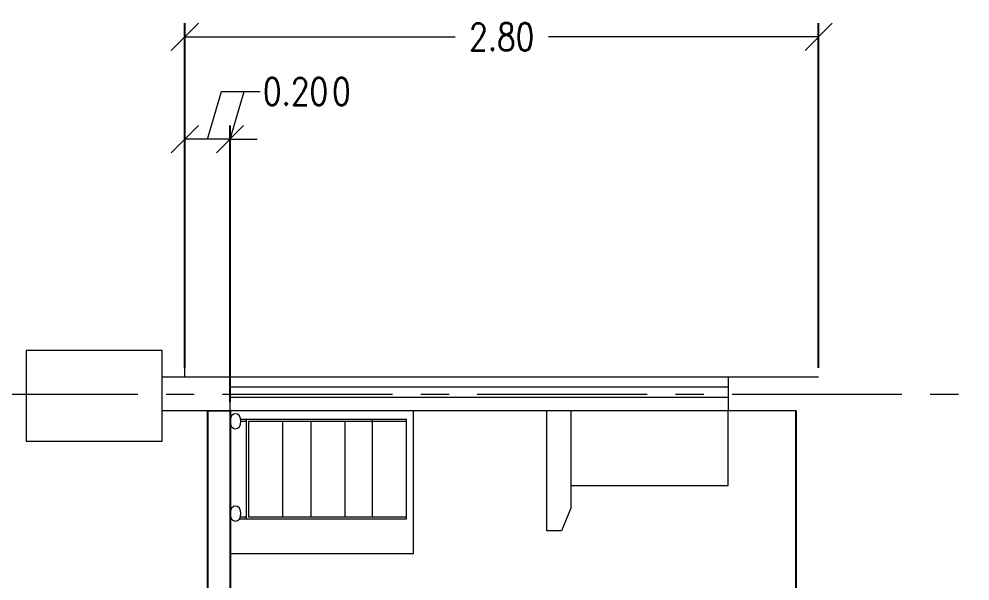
# Model space of a CAD drawing. Header units: metres. Extents: x -1.5 to 23.8, y -25.4 to 20.7.
# Drawn here: x 16.968 to 21.168, y 5.099 to 7.579 of the extents above; entities that cross this region are included whole.
import ezdxf

# ---------------------------------------------------------------- set-up
doc = ezdxf.new("R2010")
doc.units = ezdxf.units.M
doc.linetypes.add('CENTER2', pattern=[1.125, 0.75, -0.125, 0.125, -0.125])
for name, color, linetype, lineweight in [('A-ANNO-DIMS', 3, 'Continuous', 15), ('A-ANNO-SYMB', 6, 'Continuous', 18), ('A-SECT B-MCUT', 255, 'Continuous', 20)]:
    doc.layers.add(name, color=color, linetype=linetype, lineweight=lineweight)
doc.layers.add('A-FURN', color=1, linetype='Continuous', lineweight=9, transparency=0.25)
doc.styles.add('E-ROMANS', font='romans.shx', dxfattribs={"width": 0.8})
doc.dimstyles.new('E-0100_TICK_12', dxfattribs={"dimscale": 0.001, "dimtxt": 120, "dimasz": 120, "dimexe": 60, "dimexo": 40, "dimgap": 60, "dimtad": 0, "dimzin": 0, "dimdsep": 46, "dimtxsty": 'E-ROMANS', "dimblk": 'OBLIQUE', "dimcen": 60, "dimclrd": 256, "dimclre": 256, "dimclrt": 256, "dimadec": 0, "dimazin": 0, "dimtfac": 1, "dimtmove": 1, "dimatfit": 3, "dimldrblk": 'OPEN90', "dimfxl": 1, "dimtfill": 1, "dimtolj": 1, "dimtzin": 0, "dimlwd": -1, "dimarcsym": 0})

# ---------------------------------------------------------------- blocks, each defined once
blk = doc.blocks.new('_Oblique')
at = {"color": 0, "linetype": 'ByBlock', "lineweight": -2}
blk.add_line((-0.5, -0.5), (0.5, 0.5), dxfattribs=at)
blk = doc.blocks.new('*D7')
at = {"layer": 'A-ANNO-DIMS', "lineweight": -2, "transparency": 16777216}
for p, q in [((17.7, 6.04), (17.7, 7.56)), ((20.5, 6.04), (20.5, 7.56))]:
    blk.add_line(p, q, dxfattribs=at)
at = {"layer": 'A-ANNO-DIMS', "transparency": 16777216}
for p, q in [((17.7, 7.5), (18.8937, 7.5)), ((20.5, 7.5), (19.3063, 7.5))]:
    blk.add_line(p, q, dxfattribs=at)
at = {"layer": 'A-ANNO-DIMS', "transparency": 16777216, "xscale": 0.12, "yscale": 0.12, "zscale": 0.12, "rotation": 180}
blk.add_blockref('_Oblique', (17.7, 7.5), dxfattribs=at)
at = {"layer": 'A-ANNO-DIMS', "transparency": 16777216, "xscale": 0.12, "yscale": 0.12, "zscale": 0.12}
blk.add_blockref('_Oblique', (20.5, 7.5), dxfattribs=at)
at = {"layer": 'A-ANNO-DIMS', "transparency": 16777216, "insert": (19.1, 7.5), "char_height": 0.12, "attachment_point": 5, "style": 'E-ROMANS', "bg_fill": 3, "box_fill_scale": 1.1, "bg_fill_color": 256, "bg_fill_true_color": 13158600, "bg_fill_transparency": 0}
blk.add_mtext('\\A1;2.80', dxfattribs=at)
blk = doc.blocks.new('_Open90')
at = {"color": 0, "linetype": 'ByBlock', "lineweight": -2}
for p, q in [((-0.5, 0.5), (0, 0)), ((0, 0), (-1, 0)), ((0, 0), (-0.5, -0.5))]:
    blk.add_line(p, q, dxfattribs=at)
blk = doc.blocks.new('*D9')
at = {"layer": 'A-ANNO-DIMS', "transparency": 16777216}
for p, q in [((17.9, 7.0488), (17.963, 7.2588)), ((17.963, 7.2588), (18.083, 7.2588)), ((17.9, 7.0488), (17.78, 7.0488)), ((17.9, 7.0488), (18.02, 7.0488))]:
    blk.add_line(p, q, dxfattribs=at)
at = {"layer": 'A-ANNO-DIMS', "lineweight": -2, "transparency": 16777216}
for p in [(17.9, 5.89), (17.9, 6.04)]:
    blk.add_line(p, (17.9, 7.1088), dxfattribs=at)
at = {"layer": 'A-ANNO-DIMS', "transparency": 16777216, "xscale": 0.12, "yscale": 0.12, "zscale": 0.12}
blk.add_blockref('_Oblique', (17.9, 7.0488), dxfattribs=at)
at = {"layer": 'A-ANNO-DIMS', "transparency": 16777216, "xscale": 0.12, "yscale": 0.12, "zscale": 0.12, "rotation": 180}
blk.add_blockref('_Oblique', (17.9, 7.0488), dxfattribs=at)
at = {"layer": 'A-ANNO-DIMS', "transparency": 16777216, "insert": (18.2893, 7.2588), "char_height": 0.12, "attachment_point": 5, "style": 'E-ROMANS', "bg_fill": 3, "box_fill_scale": 1.1, "bg_fill_color": 256, "bg_fill_true_color": 13158600, "bg_fill_transparency": 0}
blk.add_mtext('\\A1;0.00', dxfattribs=at)
blk = doc.blocks.new('*D10')
at = {"layer": 'A-ANNO-DIMS', "transparency": 16777216}
for p, q in [((17.8, 7.0488), (17.863, 7.2588)), ((17.863, 7.2588), (17.983, 7.2588)), ((17.9, 7.0488), (17.7, 7.0488))]:
    blk.add_line(p, q, dxfattribs=at)
at = {"layer": 'A-ANNO-DIMS', "lineweight": -2, "transparency": 16777216}
for p, q in [((17.7, 6.04), (17.7, 7.1088)), ((17.9, 5.89), (17.9, 7.1088))]:
    blk.add_line(p, q, dxfattribs=at)
at = {"layer": 'A-ANNO-DIMS', "transparency": 16777216, "xscale": 0.12, "yscale": 0.12, "zscale": 0.12, "rotation": 180}
blk.add_blockref('_Oblique', (17.7, 7.0488), dxfattribs=at)
at = {"layer": 'A-ANNO-DIMS', "transparency": 16777216, "xscale": 0.12, "yscale": 0.12, "zscale": 0.12}
blk.add_blockref('_Oblique', (17.9, 7.0488), dxfattribs=at)
at = {"layer": 'A-ANNO-DIMS', "transparency": 16777216, "insert": (18.1893, 7.2588), "char_height": 0.12, "attachment_point": 5, "style": 'E-ROMANS', "bg_fill": 3, "box_fill_scale": 1.1, "bg_fill_color": 256, "bg_fill_true_color": 13158600, "bg_fill_transparency": 0}
blk.add_mtext('\\A1;0.20', dxfattribs=at)

msp = doc.modelspace()

# ---------------------------------------------------------------- hatches: boundary and pattern name
at = {"layer": 'A-SECT B-MCUT'}
h = msp.add_hatch(dxfattribs=at)
h.set_pattern_fill('ANGLE', color=256)
h.set_pattern_definition([(0, (0, 0), (0, 6.985), [5.08, -1.905]), (90, (0, 0), (-6.985, 4e-16), [5.08, -1.905])])
h.paths.add_polyline_path([(17.7, 4.5625), (17.65, 4.5625), (17.6327, 4.5103), (17.6, 4.517), (17.6, 3.9375), (17.62, 3.9375), (17.625, 3.9625), (17.645, 3.9625), (17.65, 3.9375), (17.7, 3.9375)])
h.paths.add_polyline_path([(17.7, 5.1875), (17.65, 5.1875), (17.6327, 5.1353), (17.6, 5.142), (17.6, 4.5625), (17.62, 4.5625), (17.625, 4.5875), (17.645, 4.5875), (17.65, 4.5625), (17.7, 4.5625)])
h.paths.add_polyline_path([(17.7, 5.8125), (17.65, 5.8125), (17.6327, 5.7603), (17.6, 5.767), (17.6, 5.1875), (17.62, 5.1875), (17.625, 5.2125), (17.645, 5.2125), (17.65, 5.1875), (17.7, 5.1875)])
h.paths.add_polyline_path([(18, 5.9236), (17.6, 5.9236), (17.6, 5.767), (17.6327, 5.7603), (17.65, 5.8125), (17.7, 5.8125), (17.7, 5.85), (18, 5.85)])
h.paths.add_polyline_path([(18, 6), (17.6, 6), (17.6, 5.9236), (18, 5.9236)])
h.paths.add_polyline_path([(20.5, 6), (20.2, 6), (20.2, 5.9236), (20.5, 5.9236)])
h.paths.add_polyline_path([(20.5, 5.9236), (20.2, 5.9236), (20.2, 5.85), (20.5, 5.85)])
h.paths.add_polyline_path([(21.1, 6.1152), (20.5, 6.1152), (20.5, 5.9236), (21.1, 5.9236)])
h.paths.add_polyline_path([(21.1, 5.9236), (20.5, 5.9236), (20.5, 5.7152), (21.1, 5.7152)])

# ---------------------------------------------------------------- linework, layer by layer
at = {"layer": 'A-ANNO-DIMS'}
msp.add_line((17.7, 6), (17.7, 6.8001), dxfattribs=at)
at = {"layer": 'A-FURN'}
for p, q in [((18.71, 5.2203), (18.71, 5.85)), ((19.3, 5.3203), (19.3, 5.85)), ((19.4055, 5.85), (19.4055, 5.4203)), ((20.1, 5.5203), (20.1, 5.85)), ((17.9473, 5.8128), (18.68, 5.8128)), ((17.9483, 5.8034), (17.9716, 5.8034)), ((17.9716, 5.8128), (17.9716, 5.3729)), ((17.9816, 5.8034), (17.9816, 5.3816)), ((17.9816, 5.8034), (18.68, 5.8034)), ((18.1316, 5.8034), (18.1316, 5.3816)), ((18.2576, 5.8034), (18.2576, 5.3816)), ((18.4076, 5.8034), (18.4076, 5.3816)), ((18.53, 5.3816), (18.53, 5.8128)), ((18.68, 5.3729), (18.68, 5.8128)), ((19.4055, 5.5203), (20.1, 5.5203)), ((19.4055, 5.4203), (19.3645, 5.3203)), ((17.946, 5.3816), (17.9716, 5.3816)), ((17.9816, 5.3816), (18.68, 5.3816)), ((17.9417, 5.3729), (18.68, 5.3729)), ((17.9716, 5.3729), (18.68, 5.3729)), ((19.3645, 5.3203), (19.3, 5.3203)), ((17.9, 5.2203), (18.71, 5.2203))]:
    msp.add_line(p, q, dxfattribs=at)
msp.add_ellipse((17.9241, 5.3958), major_axis=(0, -0.0335), ratio=0.721588, start_param=-1.570796, end_param=4.712389, dxfattribs=at)
at = {"layer": 'A-SECT B-MCUT'}
for p, q in [((17.9, 5.955), (20.1, 5.955)), ((17.9, 5.91), (20.1, 5.91)), ((20.4, 5.85), (20.1, 5.85))]:
    msp.add_line(p, q, dxfattribs=at)
at = {"layer": 'A-SECT B-MCUT', "lineweight": -2}
for p, q in [((17.8, 5.85), (17.8015, 0.15)), ((17.9, 5.85), (17.9, 0.15)), ((20.4, 0.15), (20.4, 5.85))]:
    msp.add_line(p, q, dxfattribs=at)
at = {"layer": 'A-SECT B-MCUT'}
msp.add_lwpolyline([(17, 6.1152), (17, 5.7152), (17.6, 5.7152), (17.6, 6.1152)], close=True, dxfattribs=at)
msp.add_lwpolyline([(17.6, 6), (20.1, 6), (20.1, 5.85), (17.6, 5.85)], dxfattribs=at)

# ---------------------------------------------------------------- next in the draw order: dimensions: what is measured, and where the dimension line sits
at = {"layer": 'A-ANNO-DIMS'}
dim = msp.add_linear_dim(base=(20.5, 7.5), p1=(17.7, 6), p2=(20.5, 6), angle=0, dimstyle='E-0100_TICK_12', dxfattribs=at)
dim.commit()
dim.dimension.update_dxf_attribs({"geometry": '*D7', "text_midpoint": (19.1, 7.5)})

# ---------------------------------------------------------------- next in the draw order: linework, layer by layer
at = {"layer": 'A-SECT B-MCUT'}
msp.add_line((20.1, 6), (20.5, 6), dxfattribs=at)

# ---------------------------------------------------------------- next in the draw order: dimensions: what is measured, and where the dimension line sits
at = {"layer": 'A-ANNO-DIMS'}
dim = msp.add_linear_dim(base=(17.9, 7.0488059003), p1=(17.9, 5.85), p2=(17.9, 6), angle=0, dimstyle='E-0100_TICK_12', dxfattribs=at)
dim.commit()
dim.dimension.update_dxf_attribs({"geometry": '*D9', "text_midpoint": (18.143, 7.2588059003)})

# ---------------------------------------------------------------- next in the draw order: dimensions: what is measured, and where the dimension line sits
dim = msp.add_linear_dim(base=(17.7, 7.0488), p1=(17.9, 5.85), p2=(17.7, 6), angle=0, dimstyle='E-0100_TICK_12', dxfattribs=at)
dim.commit()
dim.dimension.update_dxf_attribs({"geometry": '*D10', "text_midpoint": (18.043, 7.2588)})

# ---------------------------------------------------------------- next in the draw order: linework, layer by layer
at = {"layer": 'A-ANNO-SYMB', "linetype": 'CENTER2'}
msp.add_lwpolyline([(14.4923, 5.9236), (23.4205, 5.9236)], dxfattribs=at)
at = {"layer": 'A-FURN'}
msp.add_ellipse((17.9241, 5.8034), major_axis=(0, -0.0335), ratio=0.721588, start_param=-1.570796, end_param=4.712389, dxfattribs=at)
at = {"layer": 'A-SECT B-MCUT'}
for p, q in [((17.9, 5.85), (17.9, 6)), ((17.8, 5.85), (17.9, 5.85))]:
    msp.add_line(p, q, dxfattribs=at)

doc.saveas('drawing.dxf')
